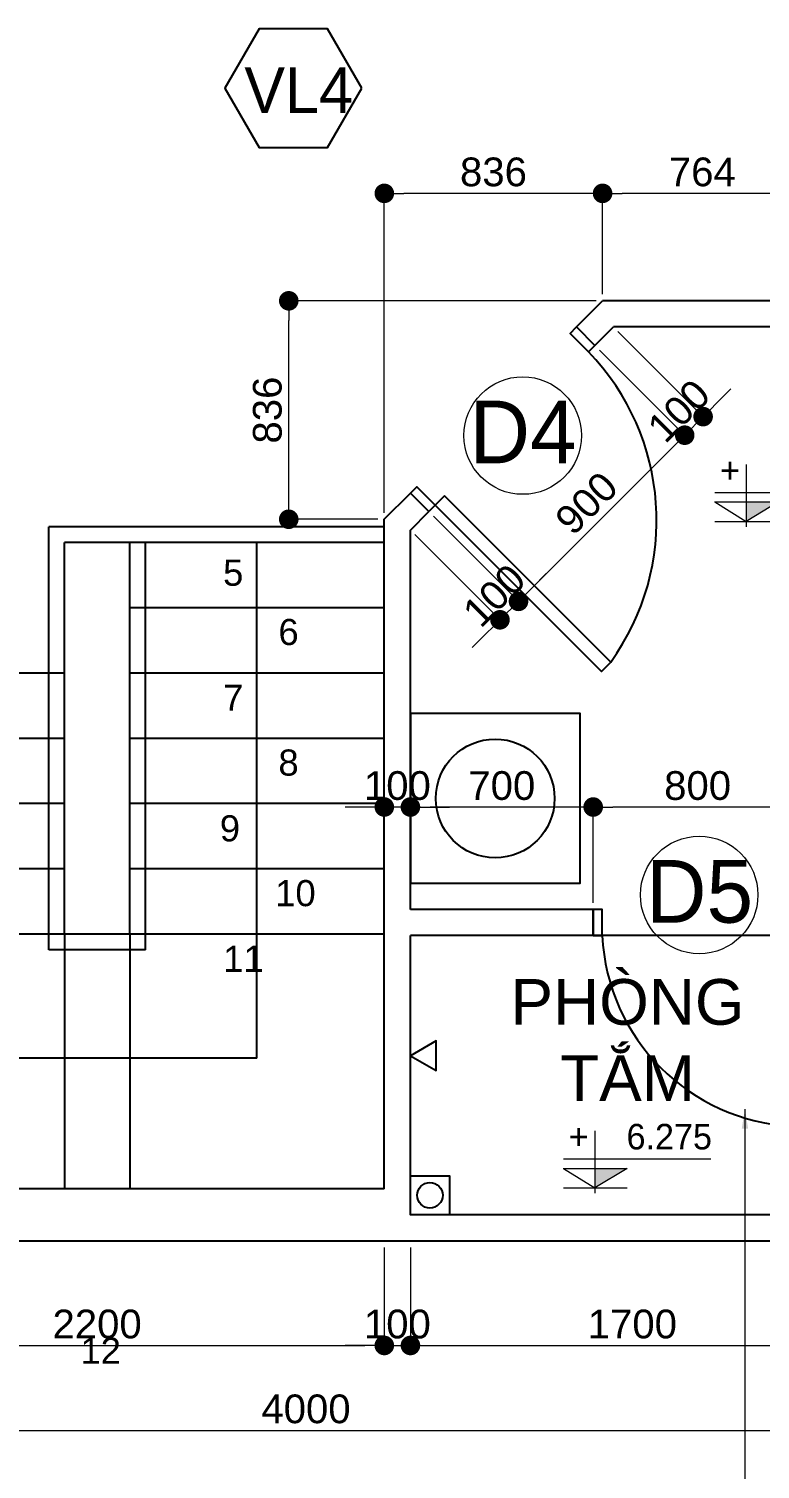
# Model space of a CAD drawing. Header units: millimetres. Extents: x -257631 to 60726, y -119421 to -4977.
# Drawn here: x -227921 to -222319, y -104758 to -93726 of the extents above; entities that cross this region are included whole.
import ezdxf
from ezdxf.enums import TextEntityAlignment as Align

# ---------------------------------------------------------------- set-up
doc = ezdxf.new("R2010")
doc.units = ezdxf.units.MM
doc.header["$LTSCALE"] = 400
doc.header["$MEASUREMENT"] = 0
doc.header["$PDMODE"] = 35
for name, color, linetype in [('DIM', 144, 'Continuous'), ('HACTH', 8, 'Continuous'), ('KHUNG', 5, 'Continuous'), ('net 2', 7, 'Continuous'), ('net 3', 144, 'Continuous'), ('NUOC', 2, 'Continuous'), ('THAY', 7, 'Continuous'), ('VTH-TRUC', 1, 'Continuous')]:
    doc.layers.add(name, color=color, linetype=linetype)
doc.layers.add('VTH- HATCH', color=8, linetype='Continuous', lineweight=9)
doc.layers.add('VTH-GHI CHU- KI HIEU', color=7, linetype='Continuous', lineweight=13)
doc.styles.add('100_dim', font='VAVOB.TTF', dxfattribs={"height": 220})
doc.styles.add('100_tieude', font='VAVOB.TTF', dxfattribs={"height": 500})
doc.styles.add('ROMANS', font='ROMANS.shx')
doc.styles.add('VNI-AVO', font='vhelven.ttf', dxfattribs={"height": 220})
doc.dimstyles.new('style-50', dxfattribs={"dimscale": 0, "dimtxt": 2.3, "dimasz": 150, "dimexe": 50, "dimexo": 50, "dimgap": 50, "dimtad": 1, "dimdec": 0, "dimlfac": 0.5, "dimzin": 9, "dimtxsty": 'VNI-AVO', "dimblk": 'DOT', "dimcen": 0, "dimdle": 150, "dimclrd": 146, "dimclre": 146, "dimclrt": 7, "dimadec": 0, "dimazin": 0, "dimtfac": 1, "dimtdec": 0, "dimtix": 1, "dimtmove": 2, "dimatfit": 3, "dimfxl": 0, "dimlwd": 13, "dimlwe": 13, "dimarcsym": 0})

# ---------------------------------------------------------------- blocks, each defined once
blk = doc.blocks.new('VTH- COTE')
at = {"layer": 'VTH-GHI CHU- KI HIEU'}
blk.add_hatch(color=256, dxfattribs=at).paths.add_polyline_path([(0, 0), (40.7, 24.3), (0, 24.3)])
for p, q in [((0, 71.4), (0, -6.7)), ((-39.3, 36.3), (145.4, 36.3)), ((-39.7, 24.3), (40.7, 24.3)), ((-39.3, 24.3), (0, 0)), ((40.7, 24.3), (0, 0)), ((-39.3, 0), (40.7, 0))]:
    blk.add_line(p, q, dxfattribs=at)
at = {"layer": 'VTH-GHI CHU- KI HIEU', "style": '100_dim'}
blk.add_attdef('%%P0.000', text='', height=32, dxfattribs=at).set_placement((147, 64.1), align=Align.MIDDLE_RIGHT)
blk = doc.blocks.new('_Dot')
at = {"color": 0, "linetype": 'ByBlock', "lineweight": -2}
blk.add_line((-0.5, 0), (-1, 0), dxfattribs=at)
at = {"color": 0, "linetype": 'ByBlock', "lineweight": 100, "const_width": 0.5}
blk.add_lwpolyline([(-0.25, 0, 1), (0.25, 0, 1)], format="xyb", close=True, dxfattribs=at)
blk = doc.blocks.new('*D341')
at = {"layer": 'Defpoints', "color": 0}
for p in [(3525, 41265), (3384, 41124), (4070, 40437)]:
    blk.add_point(p, dxfattribs=at)
at = {"layer": 'KHUNG', "color": 146, "lineweight": 13}
for p, q in [((3560, 41230), (4247, 40543)), ((3419, 41089), (4106, 40402)), ((4318, 40684), (4424, 40791)), ((4212, 40578), (4070, 40437)), ((3964, 40331), (3858, 40225))]:
    blk.add_line(p, q, dxfattribs=at)
at = {"layer": 'KHUNG', "color": 146, "lineweight": 13, "xscale": 150, "yscale": 150, "zscale": 150}
for p, rotation in [((4212, 40578), 224.9999999999727), ((4070, 40437), 44.99999999997275)]:
    blk.add_blockref('_Dot', p, dxfattribs=dict(at, rotation=rotation))
at = {"layer": 'KHUNG', "color": 7, "insert": (4026, 40623), "char_height": 220, "attachment_point": 5, "rotation": 45, "style": 'VNI-AVO'}
blk.add_mtext('100', dxfattribs=at)
blk = doc.blocks.new('*D340')
at = {"layer": 'Defpoints', "color": 0}
for p in [(4939, 42680), (4798, 42538), (5626, 41993)]:
    blk.add_point(p, dxfattribs=at)
at = {"layer": 'KHUNG', "color": 146, "lineweight": 13}
for p, q in [((4974, 42644), (5661, 41957)), ((4833, 42503), (5520, 41816)), ((5732, 42099), (5838, 42205)), ((5485, 41851), (5626, 41993)), ((5379, 41745), (5273, 41639))]:
    blk.add_line(p, q, dxfattribs=at)
at = {"layer": 'KHUNG', "color": 146, "lineweight": 13, "xscale": 150, "yscale": 150, "zscale": 150}
for p, rotation in [((5626, 41993), 224.9999999999727), ((5485, 41851), 44.99999999997274)]:
    blk.add_blockref('_Dot', p, dxfattribs=dict(at, rotation=rotation))
at = {"layer": 'KHUNG', "color": 7, "insert": (5440, 42037), "char_height": 220, "attachment_point": 5, "rotation": 45, "style": 'VNI-AVO'}
blk.add_mtext('100', dxfattribs=at)
blk = doc.blocks.new('*D339')
at = {"layer": 'Defpoints', "color": 0}
for p in [(4798, 42538), (5485, 41851), (3525, 41265)]:
    blk.add_point(p, dxfattribs=at)
at = {"layer": 'KHUNG', "color": 146, "lineweight": 13}
for p, q in [((4833, 42503), (5520, 41816)), ((4318, 40684), (5379, 41745)), ((3560, 41230), (4247, 40543))]:
    blk.add_line(p, q, dxfattribs=at)
at = {"layer": 'KHUNG', "color": 146, "lineweight": 13, "xscale": 150, "yscale": 150, "zscale": 150}
for p, rotation in [((5485, 41851), 44.99999999996295), ((4212, 40578), 224.9999999999629)]:
    blk.add_blockref('_Dot', p, dxfattribs=dict(at, rotation=rotation))
at = {"layer": 'KHUNG', "color": 7, "insert": (4733, 41330), "char_height": 220, "attachment_point": 5, "rotation": 45, "style": 'VNI-AVO'}
blk.add_mtext('900', dxfattribs=at)
blk = doc.blocks.new('VL')
at = {"layer": 'NUOC'}
blk.add_lwpolyline([(508, -7), (246, 447), (-278, 447), (-540, -7), (-278, -461), (246, -461)], close=True, dxfattribs=at)
at = {"layer": 'VTH-TRUC', "color": 7, "style": '100_tieude'}
blk.add_attdef('VL1', text='', height=350, dxfattribs=at).set_placement((25, -22), align=Align.MIDDLE_CENTER)
blk = doc.blocks.new('*D308')
at = {"layer": 'Defpoints', "color": 0}
for p in [(3184, 39003), (3184, 38219), (3384, 38219)]:
    blk.add_point(p, dxfattribs=at)
at = {"layer": 'HACTH', "color": 146, "lineweight": 13}
for p, q in [((3034, 39003), (2884, 39003)), ((3184, 38269), (3184, 39053)), ((3384, 39003), (3184, 39003)), ((3384, 38269), (3384, 39053)), ((3534, 39003), (3684, 39003))]:
    blk.add_line(p, q, dxfattribs=at)
at = {"layer": 'HACTH', "color": 146, "lineweight": 13, "xscale": 150, "yscale": 150, "zscale": 150}
blk.add_blockref('_Dot', (3184, 39003), dxfattribs=at)
at = {"layer": 'HACTH', "color": 146, "lineweight": 13, "xscale": 150, "yscale": 150, "zscale": 150, "rotation": 180}
blk.add_blockref('_Dot', (3384, 39003), dxfattribs=at)
at = {"layer": 'HACTH', "color": 7, "insert": (3284, 39166), "char_height": 220, "attachment_point": 5, "style": 'VNI-AVO'}
blk.add_mtext('100', dxfattribs=at)
blk = doc.blocks.new('*D307')
at = {"layer": 'Defpoints', "color": 0}
for p in [(3384, 39003), (3384, 38219), (4784, 38219)]:
    blk.add_point(p, dxfattribs=at)
at = {"layer": 'HACTH', "color": 146, "lineweight": 13}
for p, q in [((3384, 38269), (3384, 39053)), ((4634, 39003), (3534, 39003)), ((4784, 38269), (4784, 39053))]:
    blk.add_line(p, q, dxfattribs=at)
at = {"layer": 'HACTH', "color": 146, "lineweight": 13, "xscale": 150, "yscale": 150, "zscale": 150, "rotation": 180}
blk.add_blockref('_Dot', (3384, 39003), dxfattribs=at)
at = {"layer": 'HACTH', "color": 146, "lineweight": 13, "xscale": 150, "yscale": 150, "zscale": 150}
blk.add_blockref('_Dot', (4784, 39003), dxfattribs=at)
at = {"layer": 'HACTH', "color": 7, "insert": (4084, 39166), "char_height": 220, "attachment_point": 5, "style": 'VNI-AVO'}
blk.add_mtext('700', dxfattribs=at)
blk = doc.blocks.new('*D306')
at = {"layer": 'Defpoints', "color": 0}
for p in [(4784, 39003), (4784, 38219), (6384, 38219)]:
    blk.add_point(p, dxfattribs=at)
at = {"layer": 'HACTH', "color": 146, "lineweight": 13}
for p, q in [((4784, 38269), (4784, 39053)), ((6234, 39003), (4934, 39003)), ((6384, 38269), (6384, 39053))]:
    blk.add_line(p, q, dxfattribs=at)
at = {"layer": 'HACTH', "color": 146, "lineweight": 13, "xscale": 150, "yscale": 150, "zscale": 150, "rotation": 180}
blk.add_blockref('_Dot', (4784, 39003), dxfattribs=at)
at = {"layer": 'HACTH', "color": 146, "lineweight": 13, "xscale": 150, "yscale": 150, "zscale": 150}
blk.add_blockref('_Dot', (6384, 39003), dxfattribs=at)
at = {"layer": 'HACTH', "color": 7, "insert": (5584, 39166), "char_height": 220, "attachment_point": 5, "style": 'VNI-AVO'}
blk.add_mtext('800', dxfattribs=at)
blk = doc.blocks.new('*D301')
at = {"layer": 'Defpoints', "color": 0}
for p in [(2452, 42880), (4856, 42880), (3184, 41207)]:
    blk.add_point(p, dxfattribs=at)
at = {"layer": 'HACTH', "color": 146, "lineweight": 13}
for p, q in [((4806, 42880), (2402, 42880)), ((2452, 41357), (2452, 42730)), ((3134, 41207), (2402, 41207))]:
    blk.add_line(p, q, dxfattribs=at)
at = {"layer": 'HACTH', "color": 146, "lineweight": 13, "xscale": 150, "yscale": 150, "zscale": 150}
for p, rotation in [((2452, 42880), 90), ((2452, 41207), 270)]:
    blk.add_blockref('_Dot', p, dxfattribs=dict(at, rotation=rotation))
at = {"layer": 'HACTH', "color": 7, "insert": (2289, 42043), "char_height": 220, "attachment_point": 5, "rotation": 90, "style": 'VNI-AVO'}
blk.add_mtext('836', dxfattribs=at)
blk = doc.blocks.new('*D300')
at = {"layer": 'Defpoints', "color": 0}
for p in [(3184, 43703), (4856, 42880), (3184, 41207)]:
    blk.add_point(p, dxfattribs=at)
at = {"layer": 'HACTH', "color": 146, "lineweight": 13}
for p, q in [((3184, 41257), (3184, 43753)), ((4706, 43703), (3334, 43703)), ((4856, 42930), (4856, 43753))]:
    blk.add_line(p, q, dxfattribs=at)
at = {"layer": 'HACTH', "color": 146, "lineweight": 13, "xscale": 150, "yscale": 150, "zscale": 150, "rotation": 180}
blk.add_blockref('_Dot', (3184, 43703), dxfattribs=at)
at = {"layer": 'HACTH', "color": 146, "lineweight": 13, "xscale": 150, "yscale": 150, "zscale": 150}
blk.add_blockref('_Dot', (4856, 43703), dxfattribs=at)
at = {"layer": 'HACTH', "color": 7, "insert": (4020, 43866), "char_height": 220, "attachment_point": 5, "style": 'VNI-AVO'}
blk.add_mtext('836', dxfattribs=at)
blk = doc.blocks.new('*D299')
at = {"layer": 'Defpoints', "color": 0}
for p in [(4856, 43703), (4856, 42880), (6384, 42880)]:
    blk.add_point(p, dxfattribs=at)
at = {"layer": 'HACTH', "color": 146, "lineweight": 13}
for p, q in [((4856, 42930), (4856, 43753)), ((6234, 43703), (5006, 43703)), ((6384, 42930), (6384, 43753))]:
    blk.add_line(p, q, dxfattribs=at)
at = {"layer": 'HACTH', "color": 146, "lineweight": 13, "xscale": 150, "yscale": 150, "zscale": 150, "rotation": 180}
blk.add_blockref('_Dot', (4856, 43703), dxfattribs=at)
at = {"layer": 'HACTH', "color": 146, "lineweight": 13, "xscale": 150, "yscale": 150, "zscale": 150}
blk.add_blockref('_Dot', (6384, 43703), dxfattribs=at)
at = {"layer": 'HACTH', "color": 7, "insert": (5620, 43866), "char_height": 220, "attachment_point": 5, "style": 'VNI-AVO'}
blk.add_mtext('764', dxfattribs=at)
blk = doc.blocks.new('CUA')
at = {"layer": 'VTH-TRUC', "color": 2, "lineweight": 20}
blk.add_circle((0, 0), 350, dxfattribs=at)
at = {"layer": 'VTH-TRUC', "color": 7, "style": '100_tieude'}
blk.add_attdef('A', text='', height=373.3, rotation=270, dxfattribs=at).set_placement((21.6, -2.1), align=Align.MIDDLE_CENTER)
blk = doc.blocks.new('*D251')
at = {"layer": 'Defpoints', "color": 0}
for p in [(-1216, 35679), (3184, 35679), (3184, 34879)]:
    blk.add_point(p, dxfattribs=at)
at = {"layer": 'HACTH', "color": 146, "lineweight": 13}
for p, q in [((-1216, 35629), (-1216, 34829)), ((3184, 35629), (3184, 34829)), ((-1066, 34879), (3034, 34879))]:
    blk.add_line(p, q, dxfattribs=at)
at = {"layer": 'HACTH', "color": 146, "lineweight": 13, "xscale": 150, "yscale": 150, "zscale": 150}
for p, rotation in [((-1216, 34879), 179.9999999999899), ((3184, 34879), 359.9999999999899)]:
    blk.add_blockref('_Dot', p, dxfattribs=dict(at, rotation=rotation))
at = {"layer": 'HACTH', "color": 7, "insert": (984, 35042), "char_height": 220, "attachment_point": 5, "style": 'VNI-AVO'}
blk.add_mtext('2200', dxfattribs=at)
blk = doc.blocks.new('*D252')
at = {"layer": 'Defpoints', "color": 0}
for p in [(3184, 35679), (3384, 35679), (3384, 34879)]:
    blk.add_point(p, dxfattribs=at)
at = {"layer": 'HACTH', "color": 146, "lineweight": 13}
for p, q in [((3184, 35629), (3184, 34829)), ((3384, 35629), (3384, 34829)), ((3034, 34879), (2884, 34879)), ((3184, 34879), (3384, 34879)), ((3534, 34879), (3684, 34879))]:
    blk.add_line(p, q, dxfattribs=at)
at = {"layer": 'HACTH', "color": 146, "lineweight": 13, "xscale": 150, "yscale": 150, "zscale": 150}
for p, rotation in [((3184, 34879), 359.9999999999899), ((3384, 34879), 179.9999999999899)]:
    blk.add_blockref('_Dot', p, dxfattribs=dict(at, rotation=rotation))
at = {"layer": 'HACTH', "color": 7, "insert": (3284, 35042), "char_height": 220, "attachment_point": 5, "style": 'VNI-AVO'}
blk.add_mtext('100', dxfattribs=at)
blk = doc.blocks.new('*D253')
at = {"layer": 'Defpoints', "color": 0}
for p in [(3384, 35679), (6784, 35679), (6784, 34879)]:
    blk.add_point(p, dxfattribs=at)
at = {"layer": 'HACTH', "color": 146, "lineweight": 13}
for p, q in [((3384, 35629), (3384, 34829)), ((6784, 35629), (6784, 34829)), ((3534, 34879), (6634, 34879))]:
    blk.add_line(p, q, dxfattribs=at)
at = {"layer": 'HACTH', "color": 146, "lineweight": 13, "xscale": 150, "yscale": 150, "zscale": 150}
for p, rotation in [((3384, 34879), 179.9999999999899), ((6784, 34879), 359.9999999999899)]:
    blk.add_blockref('_Dot', p, dxfattribs=dict(at, rotation=rotation))
at = {"layer": 'HACTH', "color": 7, "insert": (5084, 35042), "char_height": 220, "attachment_point": 5, "style": 'VNI-AVO'}
blk.add_mtext('1700', dxfattribs=at)
blk = doc.blocks.new('*D261')
at = {"layer": 'Defpoints', "color": 0}
for p in [(6584, 35679), (-1416, 35629), (6584, 34229)]:
    blk.add_point(p, dxfattribs=at)
at = {"layer": 'HACTH', "color": 146, "lineweight": 13}
for p, q in [((-1416, 35579), (-1416, 34179)), ((6584, 35629), (6584, 34179)), ((-1266, 34229), (6434, 34229))]:
    blk.add_line(p, q, dxfattribs=at)
at = {"layer": 'HACTH', "color": 146, "lineweight": 13, "xscale": 150, "yscale": 150, "zscale": 150}
for p, rotation in [((-1416, 34229), 179.9999999999899), ((6584, 34229), 359.9999999999899)]:
    blk.add_blockref('_Dot', p, dxfattribs=dict(at, rotation=rotation))
at = {"layer": 'HACTH', "color": 7, "insert": (2584, 34392), "char_height": 220, "attachment_point": 5, "style": 'VNI-AVO'}
blk.add_mtext('4000', dxfattribs=at)
blk = doc.blocks.new('*D263')
at = {"layer": 'Defpoints', "color": 0}
for p in [(-14216, 35679), (17784, 35629), (17784, 33579)]:
    blk.add_point(p, dxfattribs=at)
at = {"layer": 'HACTH', "color": 146, "lineweight": 13}
for p, q in [((-14216, 35629), (-14216, 33529)), ((17784, 35579), (17784, 33529)), ((-14066, 33579), (17634, 33579))]:
    blk.add_line(p, q, dxfattribs=at)
at = {"layer": 'HACTH', "color": 146, "lineweight": 13, "xscale": 150, "yscale": 150, "zscale": 150}
for p, rotation in [((-14216, 33579), 179.9999999999899), ((17784, 33579), 359.9999999999899)]:
    blk.add_blockref('_Dot', p, dxfattribs=dict(at, rotation=rotation))
at = {"layer": 'HACTH', "color": 7, "insert": (1784, 33742), "char_height": 220, "attachment_point": 5, "style": 'VNI-AVO'}
blk.add_mtext('16000', dxfattribs=at)

msp = doc.modelspace()

# ---------------------------------------------------------------- linework, layer by layer
at = {"layer": 'net 2'}
for p, q in [((-223725.5, -96010), (-223525.5, -95810)), ((-221998.3, -95810), (-223525.5, -95810)), ((-223725.5, -96010), (-223584, -96151.5)), ((-223584, -96151.5), (-223442.6, -96010)), ((-221998.3, -96010), (-223442.6, -96010)), ((-225198.3, -97482.8), (-224998.3, -97282.8)), ((-224998.3, -97282.8), (-224856.8, -97424.2)), ((-225198.3, -102610.5), (-225198.3, -97482.8)), ((-224998.3, -97565.7), (-224856.8, -97424.2)), ((-224998.3, -100470.9), (-224998.3, -97565.7)), ((-223598.3, -100470.9), (-224998.3, -100470.9)), ((-223598.3, -100670.9), (-223598.3, -100470.9)), ((-223598.3, -100670.9), (-224998.3, -100670.9)), ((-224998.3, -102810.5), (-224998.3, -100670.9)), ((-225198.3, -102610.5), (-229598.3, -102610.5)), ((-221998.3, -102810.5), (-224998.3, -102810.5)), ((-221998.3, -103010.5), (-229598.3, -103010.5))]:
    msp.add_line(p, q, dxfattribs=at)
at = {"layer": 'net 3'}
for p, q in [((-225198.3, -97540.5), (-227768.3, -97540.5)), ((-227768.3, -100780.5), (-227768.3, -97540.5)), ((-227148.3, -97660.5), (-227648.3, -97660.5)), ((-227648.3, -100660.5), (-227648.3, -97660.5)), ((-225198.3, -97660.5), (-227148.3, -97660.5)), ((-227148.3, -100660.5), (-227148.3, -97660.5)), ((-227028.3, -100780.5), (-227028.3, -97660.5)), ((-226173.3, -101610.5), (-226173.3, -97660.5)), ((-225198.3, -98160.5), (-227148.3, -98160.5)), ((-227648.3, -98660.5), (-229598.3, -98660.5)), ((-225198.3, -98660.5), (-227148.3, -98660.5)), ((-227648.3, -99160.5), (-229598.3, -99160.5)), ((-225198.3, -99160.5), (-227148.3, -99160.5)), ((-227648.3, -99660.5), (-229598.3, -99660.5)), ((-225198.3, -99660.5), (-227148.3, -99660.5)), ((-227648.3, -100160.5), (-229598.3, -100160.5)), ((-225198.3, -100160.5), (-227148.3, -100160.5)), ((-225198.3, -100660.5), (-229598.3, -100660.5)), ((-227648.3, -100660.5), (-227648.3, -102610.5)), ((-227148.3, -100660.5), (-227148.3, -102610.5)), ((-221998.3, -100670.9), (-223598.3, -100670.9)), ((-227028.3, -100780.5), (-227768.3, -100780.5)), ((-226173.3, -101610.5), (-228623.3, -101610.5))]:
    msp.add_line(p, q, dxfattribs=at)
for points in [[(-223633.5, -96200.9), (-223775, -96059.5), (-223725.5, -96010), (-223584, -96151.5)], [(-224856.8, -97424.2), (-224998.3, -97282.8), (-224948.8, -97233.3), (-224807.3, -97374.7)], [(-224736.6, -97304), (-224807.3, -97374.7), (-223534.5, -98647.5), (-223463.8, -98576.8)], [(-224998.3, -98970.9), (-224998.3, -100270.9), (-223698.3, -100270.9), (-223698.3, -98970.9)], [(-223598.3, -100470.9), (-223598.3, -100670.9), (-223528.3, -100670.9), (-223528.3, -100470.9)], [(-224998.3, -101592), (-224801.5, -101705.6), (-224801.5, -101478.4)], [(-224698.3, -102810.5), (-224998.3, -102810.5), (-224998.3, -102510.5), (-224698.3, -102510.5)]]:
    msp.add_lwpolyline(points, close=True, dxfattribs=at)
for centre, radius in [((-224348.3, -99620.9), 454.9), ((-224848.3, -102660.5), 97.7)]:
    msp.add_circle(centre, radius, dxfattribs=at)
for centre, radius, start, end in [((-224966.2, -97490.1), 1854.2, 324.12187, 44.04952), ((-221995.6, -100598.2), 1534.4, 182.71439, 267.28561)]:
    msp.add_arc(centre, radius, start, end, dxfattribs=at)

# ---------------------------------------------------------------- block references
at = {"layer": 'DIM', "linetype": 'Continuous'}
msp.add_blockref('VL', (-225878.8, -94173.7), dxfattribs=at).add_auto_attribs({'VL1': 'VL4'})
at = {"layer": 'VTH- HATCH', "xscale": 1.285714285710128, "yscale": 1.285714285710128, "zscale": 1.285714285714286, "rotation": 90}
for p, values in [((-224137.7, -96841.5), {'A': 'D4'}), ((-222785.7, -100360.2), {'A': 'D5'})]:
    msp.add_blockref('CUA', p, dxfattribs=at).add_auto_attribs(values)
at = {"layer": 'VTH-GHI CHU- KI HIEU', "xscale": 6.111111111007631, "yscale": 6.111111111007631, "zscale": 6.111111110977719}
for p, values in [((-222426.5, -97498.8), {'%%P0.000': '+    6.300'}), ((-223586.3, -102602.9), {'%%P0.000': '+    6.275'})]:
    msp.add_blockref('VTH- COTE', p, dxfattribs=at).add_auto_attribs(values)

# ---------------------------------------------------------------- texts
at = {"layer": 'net 2', "insert": (-223334.8, -101471), "char_height": 350, "attachment_point": 5, "style": 'ROMANS'}
msp.add_mtext('{\\fVNI-Helve|b0|i0|c0|p2;PHOØNG\\PTAÉM}', dxfattribs=at)
at = {"layer": 'THAY', "ltscale": 5, "char_height": 200, "attachment_point": 1, "style": 'VNI-AVO'}
for s, insert in [('5', (-226433, -97792)), ('6', (-226009.1, -98246)), ('7', (-226433, -98749.6)), ('8', (-226009.1, -99246)), ('9', (-226458, -99749.6)), ('10', (-226034.1, -100246)), ('11', (-226433, -100749.6)), ('12', (-227525.7, -103750.6))]:
    msp.add_mtext(s, dxfattribs=dict(at, insert=insert))

# ---------------------------------------------------------------- dimensions: what is measured, and where the dimension line sits
at = {"layer": 'HACTH'}
for base, p1, p2, picture, middle in [((-225198.3, -94986.2), (-223525.5, -95810), (-225198.3, -97482.8), '*D300', (-224361.9, -94823.1)), ((-223525.5, -94986.2), (-221998.3, -95810), (-223525.5, -95810), '*D299', (-222761.9, -94823.1)), ((-225198.3, -99686.4), (-224998.3, -100470.9), (-225198.3, -100470.9), '*D308', (-225098.3, -99523.4)), ((-224998.3, -99686.4), (-223598.3, -100470.9), (-224998.3, -100470.9), '*D307', (-224298.3, -99523.4)), ((-223598.3, -99686.4), (-221998.3, -100470.9), (-223598.3, -100470.9), '*D306', (-222798.3, -99523.4)), ((-210598.3, -105110.5), (-242598.3, -103010.5), (-210598.3, -103060.5), '*D263', (-226598.3, -104947.4)), ((-221798.3, -104460.5), (-229798.3, -103060.5), (-221798.3, -103010.5), '*D261', (-225798.3, -104297.4)), ((-225198.3, -103810.5), (-229598.3, -103010.5), (-225198.3, -103010.5), '*D251', (-227398.3, -103647.4)), ((-224998.3, -103810.5), (-225198.3, -103010.5), (-224998.3, -103010.5), '*D252', (-225098.3, -103647.4)), ((-221598.3, -103810.5), (-224998.3, -103010.5), (-221598.3, -103010.5), '*D253', (-223298.3, -103647.4))]:
    dim = msp.add_linear_dim(base=base, p1=p1, p2=p2, dimstyle='style-50', override={"dimscale": 1}, dxfattribs=at)
    dim.commit()
    dim.dimension.update_dxf_attribs({"geometry": picture, "text_midpoint": middle, "insert": (-228381.8, -138689.6)})
dim = msp.add_linear_dim(base=(-225929.7, -95810), p1=(-225198.3, -97482.8), p2=(-223525.5, -95810), angle=90, dimstyle='style-50', override={"dimscale": 1}, dxfattribs=at)
dim.commit()
dim.dimension.update_dxf_attribs({"geometry": '*D301', "text_midpoint": (-226092.7, -96646.4), "insert": (-228381.8, -138689.6)})
at = {"layer": 'KHUNG'}
for base, p1, p2, picture, middle in [((-222755.7, -96697), (-223584, -96151.5), (-223442.6, -96010), '*D340', (-222941.7, -96652.4)), ((-224311.3, -98252.6), (-224856.8, -97424.2), (-224998.3, -97565.7), '*D341', (-224355.9, -98066.6))]:
    dim = msp.add_linear_dim(base=base, p1=p1, p2=p2, angle=225, dimstyle='style-50', override={"dimscale": 1}, dxfattribs=at)
    dim.commit()
    dim.dimension.update_dxf_attribs({"geometry": picture, "text_midpoint": middle, "insert": (-228381.8, -138689.6)})
dim = msp.add_aligned_dim(p1=(-224856.8, -97424.2), p2=(-223584, -96151.5), distance=-971.5, dimstyle='style-50', override={"dimscale": 1}, dxfattribs=at)
dim.commit()
dim.dimension.update_dxf_attribs({"geometry": '*D339', "text_midpoint": (-223648.8, -97359.5), "insert": (-228381.8, -138689.6)})

# ---------------------------------------------------------------- leaders
at = {"layer": 'HACTH'}
msp.add_leader([(-222435.2, -102000.9), (-222435.2, -105910.5), (-223035.2, -105910.5)], dimstyle='style-50', override={"dimscale": 1, "dimtad": 0}, dxfattribs=at)

doc.saveas('drawing.dxf')
